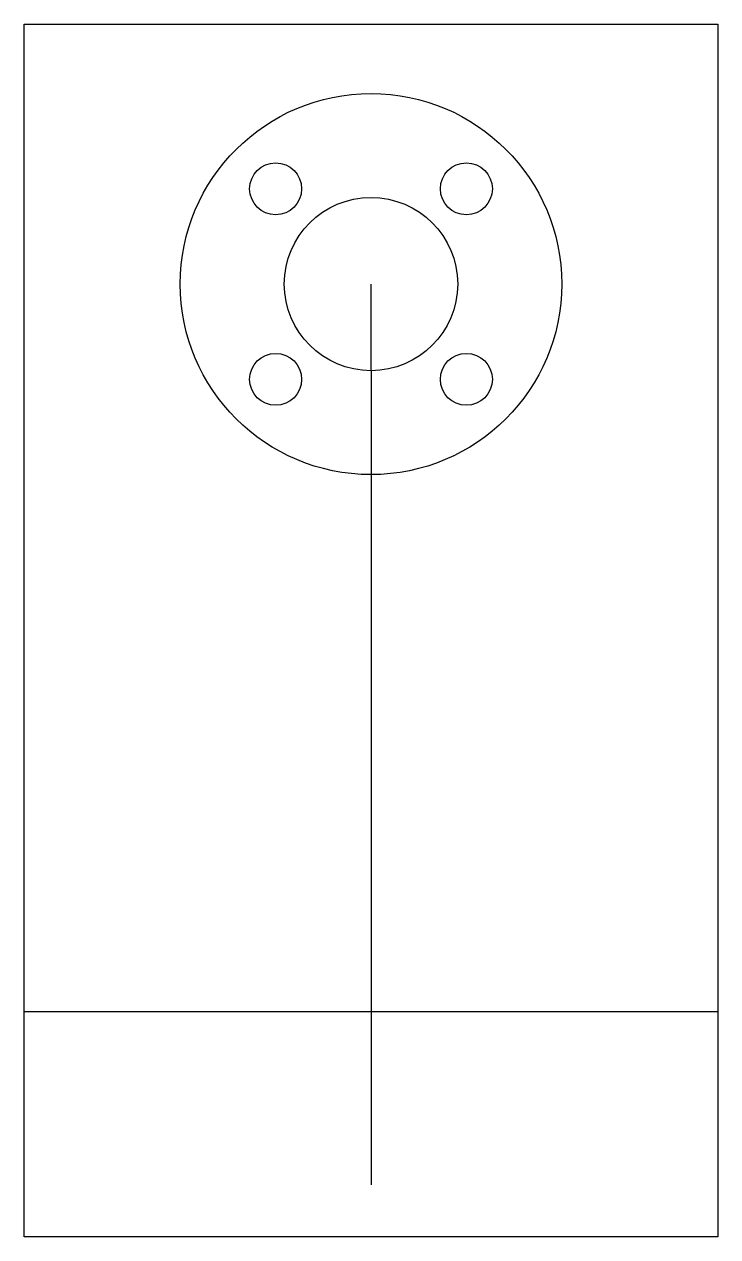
# Model space of a CAD drawing. Header units: millimetres. Extents: x 0 to 40, y -70 to 0.
import ezdxf

# ---------------------------------------------------------------- set-up
doc = ezdxf.new("R2010")
doc.units = ezdxf.units.MM
doc.layers.get('0').update_dxf_attribs({"linetype": 'CONTINUOUS'})

msp = doc.modelspace()

# ---------------------------------------------------------------- linework, layer by layer
for p, q in [((20, -20), (20, -15)), ((20, -20), (20, -67)), ((0, -57), (40, -57))]:
    msp.add_line(p, q)
msp.add_lwpolyline([(0, 0), (40, 0), (40, -70), (0, -70)], close=True)
for centre, radius in [((20, -15), 11), ((14.5, -9.5), 1.5), ((25.5, -9.5), 1.5), ((20, -15), 5), ((14.5, -20.5), 1.5), ((25.5, -20.5), 1.5)]:
    msp.add_circle(centre, radius)

doc.saveas('drawing.dxf')
